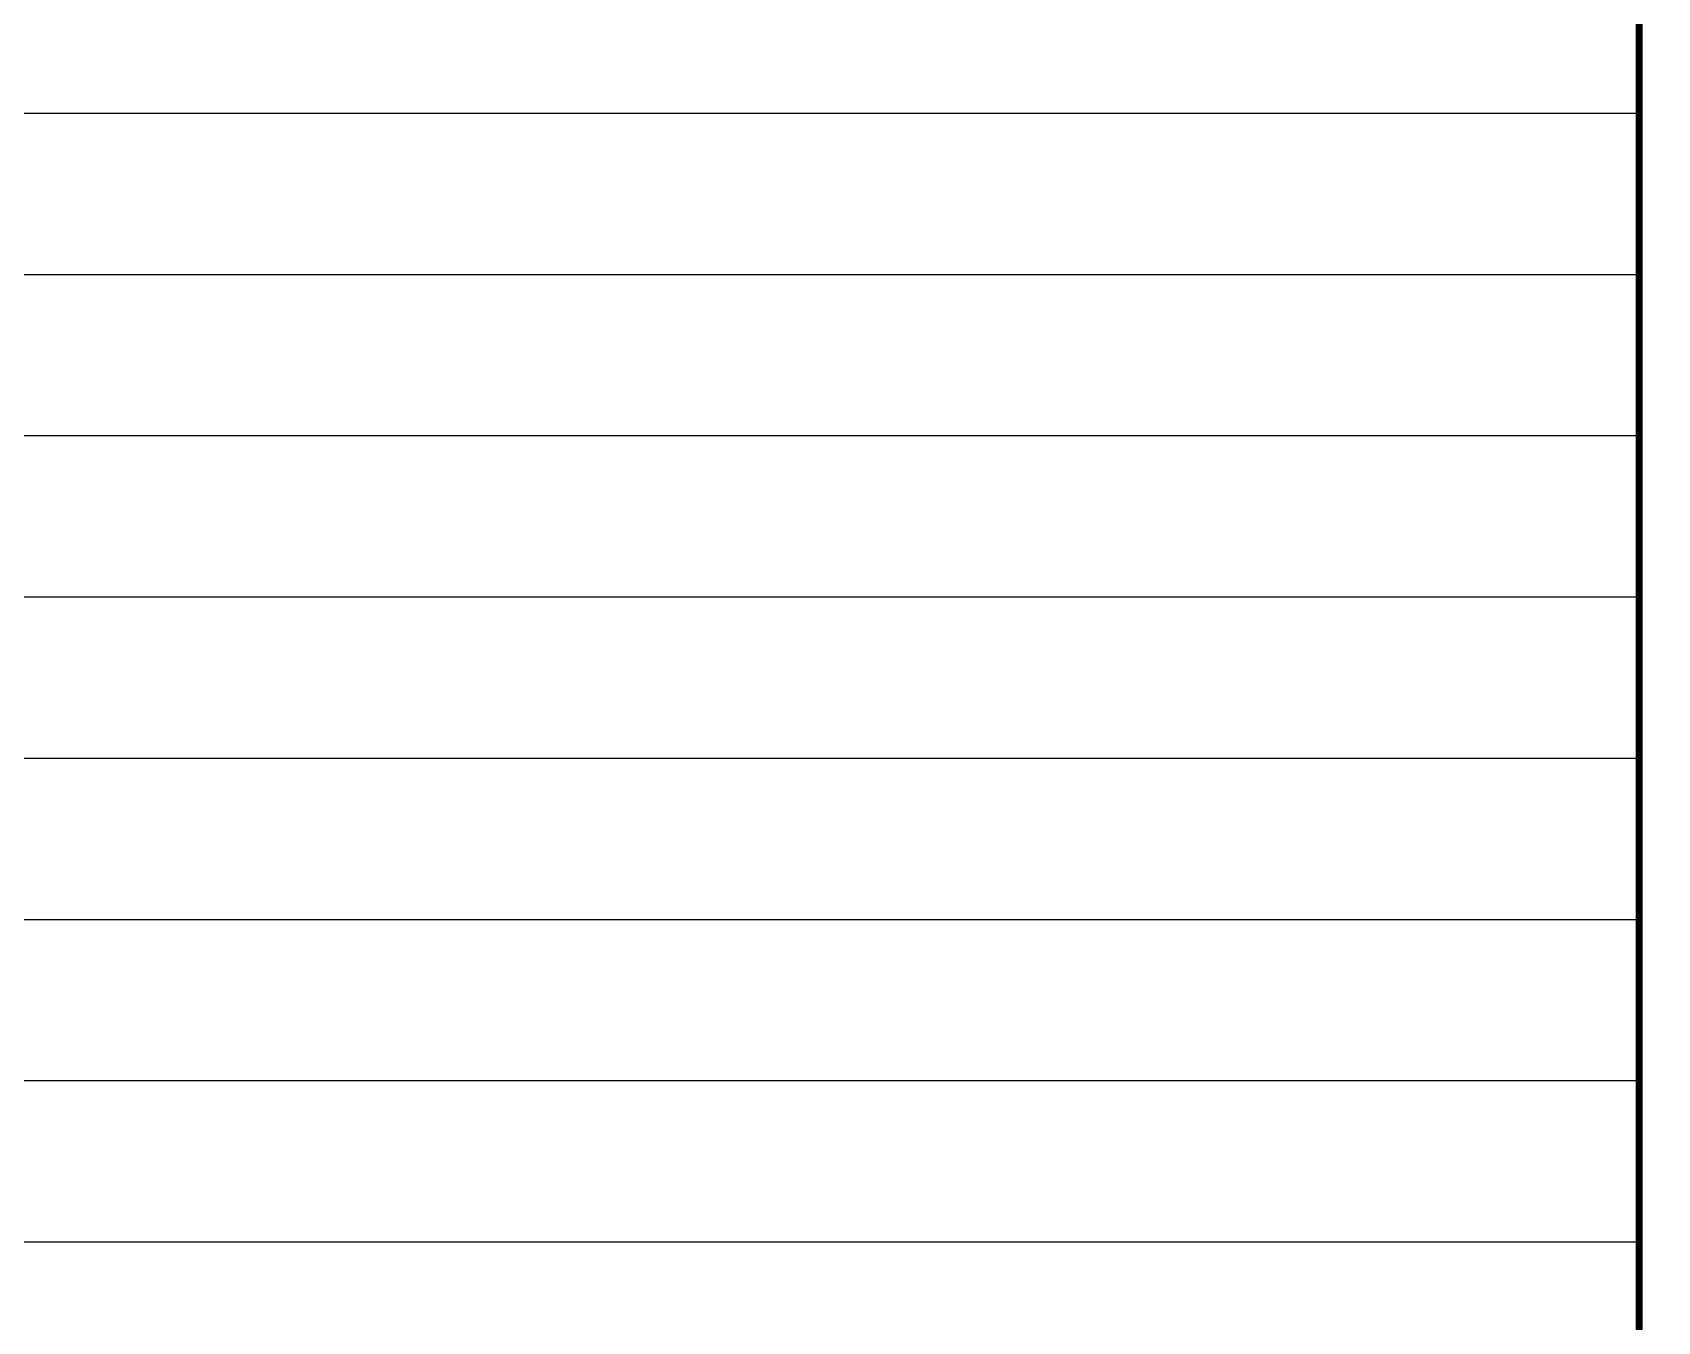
# Model space of a CAD drawing. Extents: x 332286 to 1463507, y -720758 to 86974.
# Drawn here: x 987335 to 999429, y -410677 to -401084 of the extents above; entities that cross this region are included whole.
import ezdxf

# ---------------------------------------------------------------- set-up
doc = ezdxf.new("R2010")
doc.units = 0
doc.header["$LTSCALE"] = 1000
doc.header["$MEASUREMENT"] = 0
doc.layers.get('0').update_dxf_attribs({"linetype": 'CONTINUOUS'})
doc.layers.get('Defpoints').update_dxf_attribs({"linetype": 'CONTINUOUS'})
doc.layers.add('SHEET_LINE', color=6, linetype='CONTINUOUS')

# ---------------------------------------------------------------- blocks, each defined once
blk = doc.blocks.new('X-104 9#平面绑定$0$图签信息')
at = {"const_width": 0.5}
blk.add_lwpolyline([(-65, 0), (0, 0), (0, 500.5), (-65, 500.5)], close=True, dxfattribs=at)
blk = doc.blocks.new('X-104 9#平面绑定$0$图签-A1')
blk.add_blockref('X-104 9#平面绑定$0$图签信息', (0, 0))

msp = doc.modelspace()

# ---------------------------------------------------------------- linework, layer by layer
at = {"layer": 'Defpoints'}
for p, q in [((904193, -401684.2), (999293, -401684.2)), ((904193, -402884.2), (999293, -402884.2)), ((904193, -404084.2), (999293, -404084.2)), ((904193, -405284.2), (999293, -405284.2)), ((904193, -406484.2), (999293, -406484.2)), ((904193, -407684.2), (999293, -407684.2)), ((904193, -408884.2), (999293, -408884.2)), ((904193, -410084.2), (999293, -410084.2))]:
    msp.add_line(p, q, dxfattribs=at)
at = {"layer": 'SHEET_LINE', "const_width": 50}
msp.add_lwpolyline([(999293, -363336.2), (904193, -363336.2), (904193, -420736.2), (999293, -420736.2)], close=True, dxfattribs=at)

# ---------------------------------------------------------------- block references
at = {"xscale": 100, "yscale": 100, "zscale": 100}
msp.add_blockref('X-104 9#平面绑定$0$图签-A1', (1005793, -420736.2), dxfattribs=at)

doc.saveas('drawing.dxf')
